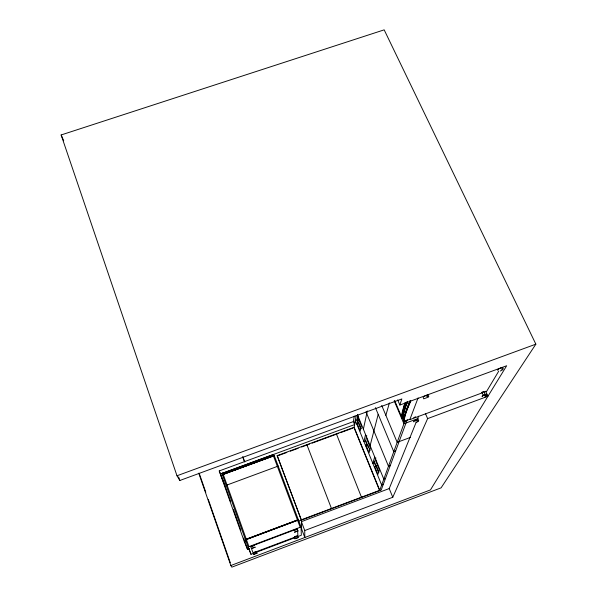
<?xml version="1.0" encoding="UTF-8"?>
<svg xmlns="http://www.w3.org/2000/svg" width="597" height="597" viewBox="0 0 597 597"><rect width="100%" height="100%" fill="white"/><g stroke="black" fill="none" stroke-linecap="round" stroke-linejoin="round"><path stroke-width="0.9" d="M253.606 553.322L251.001 554.307L248.046 547.001L221.912 473.436L273.799 454.354M331.559 508.741L306.873 444.69L306.873 445.078L309.47 444.123M223.942 482.906L224.733 485.122L220.345 474.04L354.581 424.601L353.357 421.594L354.305 416.102M354.581 424.601L356.208 415.549M354.058 427.691L355.349 420.512L356.939 419.93L357.872 414.87M356.931 424.392L357.11 423.415L358.707 422.825L361.133 428.765M358.334 416.915L358.14 417.937L361.327 425.706L360.222 431.049L357.11 423.415M360.789 428.713L357.655 421.034L358.439 416.885M405.244 402.669L404.333 405.035A1359.257 183.958 -29.6 0 0 401.788 414.624L401.609 416.736L404.333 405.035A1341.459 182.451 -29.6 0 1 405.154 402.736M410.094 400.893L404.587 415.527L403.408 421.139L405.423 421.176C400.602 422.967 410.087 402.938 410.691 401.109M363.372 429.213L367.319 410.945M365.543 434.526L363.931 441.564L365.528 440.974L366.774 435.683M365.715 445.937L365.931 445.034L367.536 444.437L369.998 450.459M367.379 439.011L367.155 439.952L370.379 447.847L369.088 452.78L365.931 445.034M367.312 445.34L367.536 444.437M370.103 445.668L378.192 414.325M361.558 497.443L336.365 433.818L336.32 434.228L338.85 433.295M385.856 415.325L389.416 402.93M374.7 456.892L372.819 463.369L374.431 462.765L375.871 457.899M374.446 467.361L374.7 466.526L376.319 465.921L378.886 472.212M376.379 460.988L376.11 461.854L379.393 469.869L377.908 474.391L374.7 466.526M376.058 466.757L376.319 465.921M230.845 565.523L430.467 489.913L506.674 365.752L399.856 405.05L401.848 398.938L179.824 480.495L176.988 475.772L61.14 134.959L384.177 29.85L535.86 344.163L441.093 487.846L231.823 567.15L230.845 565.523L198.741 473.152M484.6 394.945L485.428 394.848L483.548 395.49M379.632 490.63L404.826 421.251M407.251 419.624L381.207 490.04L298.373 521.241M409.87 419.527L418.079 397.901M407.4 401.706L403.415 413.34L402.475 418.803M405.833 405.893L407.363 401.968M428.519 397.065L423.743 398.826L423.198 397.58L423.549 396.692L426.124 395.371L428.34 394.93L428.124 395.453M389.214 488.57L301.403 521.666L301.627 528.994L304.821 537.501L304.739 530.539L392.774 497.264L389.214 488.57L416.184 422.243M417.236 419.661L418.639 416.213M417.982 420.184L418.288 419.437L416.243 419.878L413.885 421.072L413.594 421.81L414.109 421.698M226.047 485.085L226.86 484.57M226.136 485.339L278.202 466.093L277.224 466.16M392.774 497.264L427.631 418.609L487.95 396.251L485.659 391.236M498.637 371.319L486.734 391.192L484.107 392.162M486.704 394.244L484.891 394.46L482.48 395.669L482.003 396.475L482.727 396.326M502.555 368.065L502.898 367.491L500.831 367.879L498.189 369.23L497.622 370.185L498.137 370.088M248.046 546.986L301.03 526.964L301.336 535.263L297.866 536.576M415.154 417.213L415.512 416.9L413.714 417.751M484.413 395.02L483.406 395.639L481.906 392.341L483.757 391.475L485.406 394.901M483.451 391.953L483.898 391.602M296.903 529.532C298.575 527.942 291.246 531.323 295.187 530.255M253.665 545.986C256.426 544.374 249.382 546.68 251.486 546.762M500.256 371.021L502.89 369.685M255.695 551.934L256.486 551.397L253.307 552.732M416.131 422.527L418.475 421.34M296.724 536.397C299.485 534.86 292.866 536.987 294.657 537.136M484.443 397.214L486.846 396.012M415.482 420.587L416.422 420.213M296.105 529.912L296.537 529.718M246.27 539.151L245.427 539.606L298.328 519.711L246.27 539.151L223.196 474.272L274.292 455.668M246.367 539.419L245.524 539.882L298.425 519.98L246.367 539.419L248.897 546.531M274.195 455.414L222.293 474.533L274.195 455.414L301.06 526.994M223.196 474.272L222.39 474.794L273.419 455.989M353.357 421.594L219.241 470.929L244.315 541.606L247.554 549.412L249.292 548.755M256.21 552.337L294.396 537.89M383.281 484.436L381.662 485.048L355.349 420.512M301.351 519.838L379.752 490.309L354.133 427.265L277.187 455.63L301.358 520.114L277.187 455.63M244.315 541.606L246.054 540.949M390.251 465.6L388.483 466.257L366.043 411.87M385.468 478.518L383.804 479.145L357.409 414.654M410.467 437.385L397.177 442.332L381.707 405.415M395.647 451.011L393.766 451.713L375.416 407.654M418.131 418.504L403.915 423.766L394.214 400.893M277.239 456.004L286.821 452.474M290.314 451.183L298.157 448.295M301.642 447.011L306 445.399M312.067 443.168L335.454 434.549M340.544 432.668L353.215 427.997M405.236 420.945L409.676 419.303M409.826 419.646L482.361 392.811M176.988 475.772L535.86 344.163M357.655 421.034L359.379 420.4M295.866 536.755L295.015 537.046M254.844 552.292L253.971 552.583L297.91 536.009L297.507 528.785L250.643 546.479L253.135 552.949M252.315 546.524L252.785 546.359M403.251 418.751L404.176 418.467M416.728 420.154L415.154 421.101M482.712 392.296L481.906 392.341M416.736 421.042L418.788 420.601M485.413 395.602L487.339 395.199M426.676 396.624L428.885 396.184M403.87 421.303L404.482 421.183M501.405 369.11L503.472 368.722M404.281 421.236L403.408 421.139A1368.123 180.697 -29.5 0 1 406.363 409.781A1367.854 180.66 -29.5 0 1 410.161 400.632M402.662 418.206L401.803 417.997L402.363 414.818A1371.458 183.839 -29.6 0 1 404.669 406.579A1341.623 181.324 -29.6 0 1 406.154 402.579M402.512 418.228L401.803 418.139L402.184 415.713A1368.108 183.555 -29.6 0 1 404.669 406.579A1340.623 181.234 -29.6 0 1 406.393 401.982M402.572 418.818L402.356 418.654A1365.309 182.652 -29.6 0 1 405.259 407.191A1365.033 182.615 -29.6 0 1 407.087 402.385M61.14 134.959L63.707 140.773M425.422 413.52L427.631 418.609M397.669 399.9L399.856 405.05M394.669 400.535L401.475 416.579M365.67 440.661L368.461 447.489M374.386 461.996L378.565 472.234M356.939 419.93L358.342 423.37M365.364 440.571L367.125 444.869M374.147 462.078L375.901 466.376M354.409 428.549L379.282 489.771M219.241 470.929L223.681 482.16M301.403 521.666L304.739 530.539M273.389 455.78L297.425 519.89M297.53 520.159L300.164 527.181M242.867 456.712L244.777 461.951M242.718 457.048L244.292 461.362M222.726 472.943L223.106 474.011M248.822 548.173L251.001 554.307M225.039 485.995L230.591 501.629M233.367 509.45L240.77 530.3M243.546 538.121L247.554 549.412M199.376 473.824L205.808 492.316M208.256 499.361L230.293 562.747M178.622 476.973L179.824 480.495M405.803 405.893A1362.824 182.645 -29.6 0 1 407.355 401.863M410.758 400.848A1366.421 180.145 -29.5 0 0 406.938 409.982A1366.697 180.182 -29.5 0 0 403.968 421.325M403.684 412.833L402.796 417.266A1363.1 182.682 -29.6 0 1 405.527 406.676L403.684 412.833M251.568 548.464L255.128 547.195L251.568 548.464M253.688 554.329L257.098 553.113L253.688 554.329M294.567 532.136L298.075 530.897L294.567 532.136M294.836 538.74L298.202 537.539L294.836 538.74"/></g></svg>
